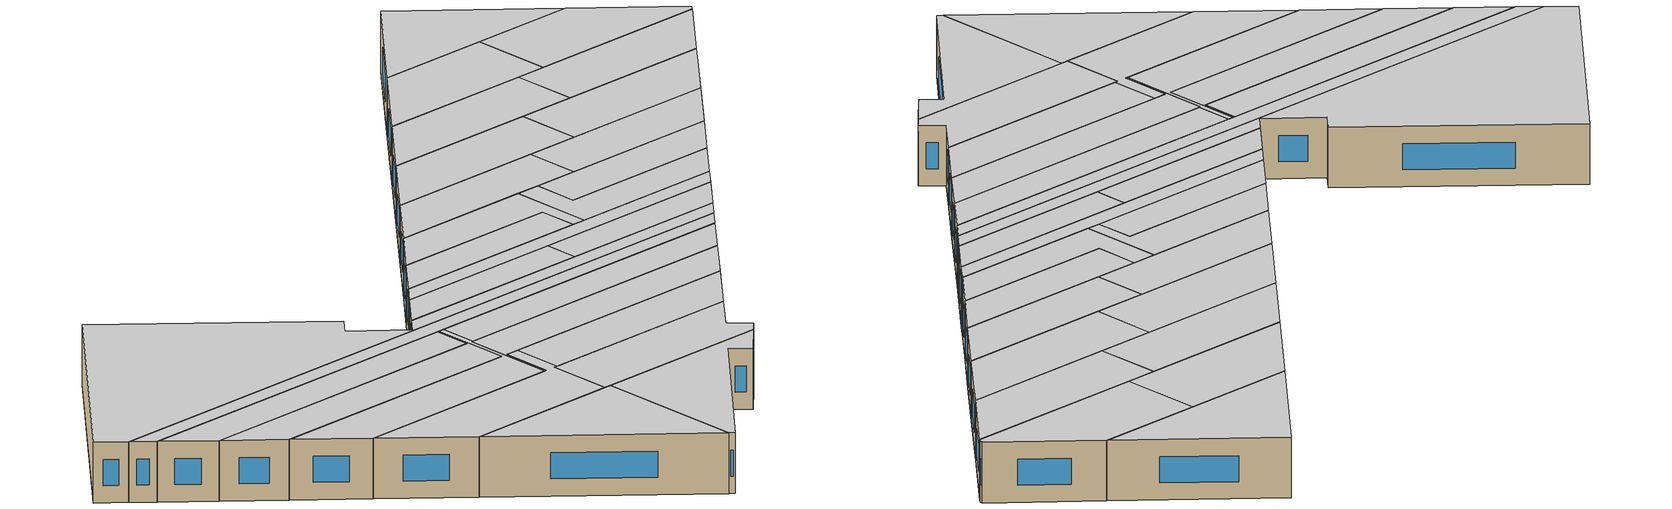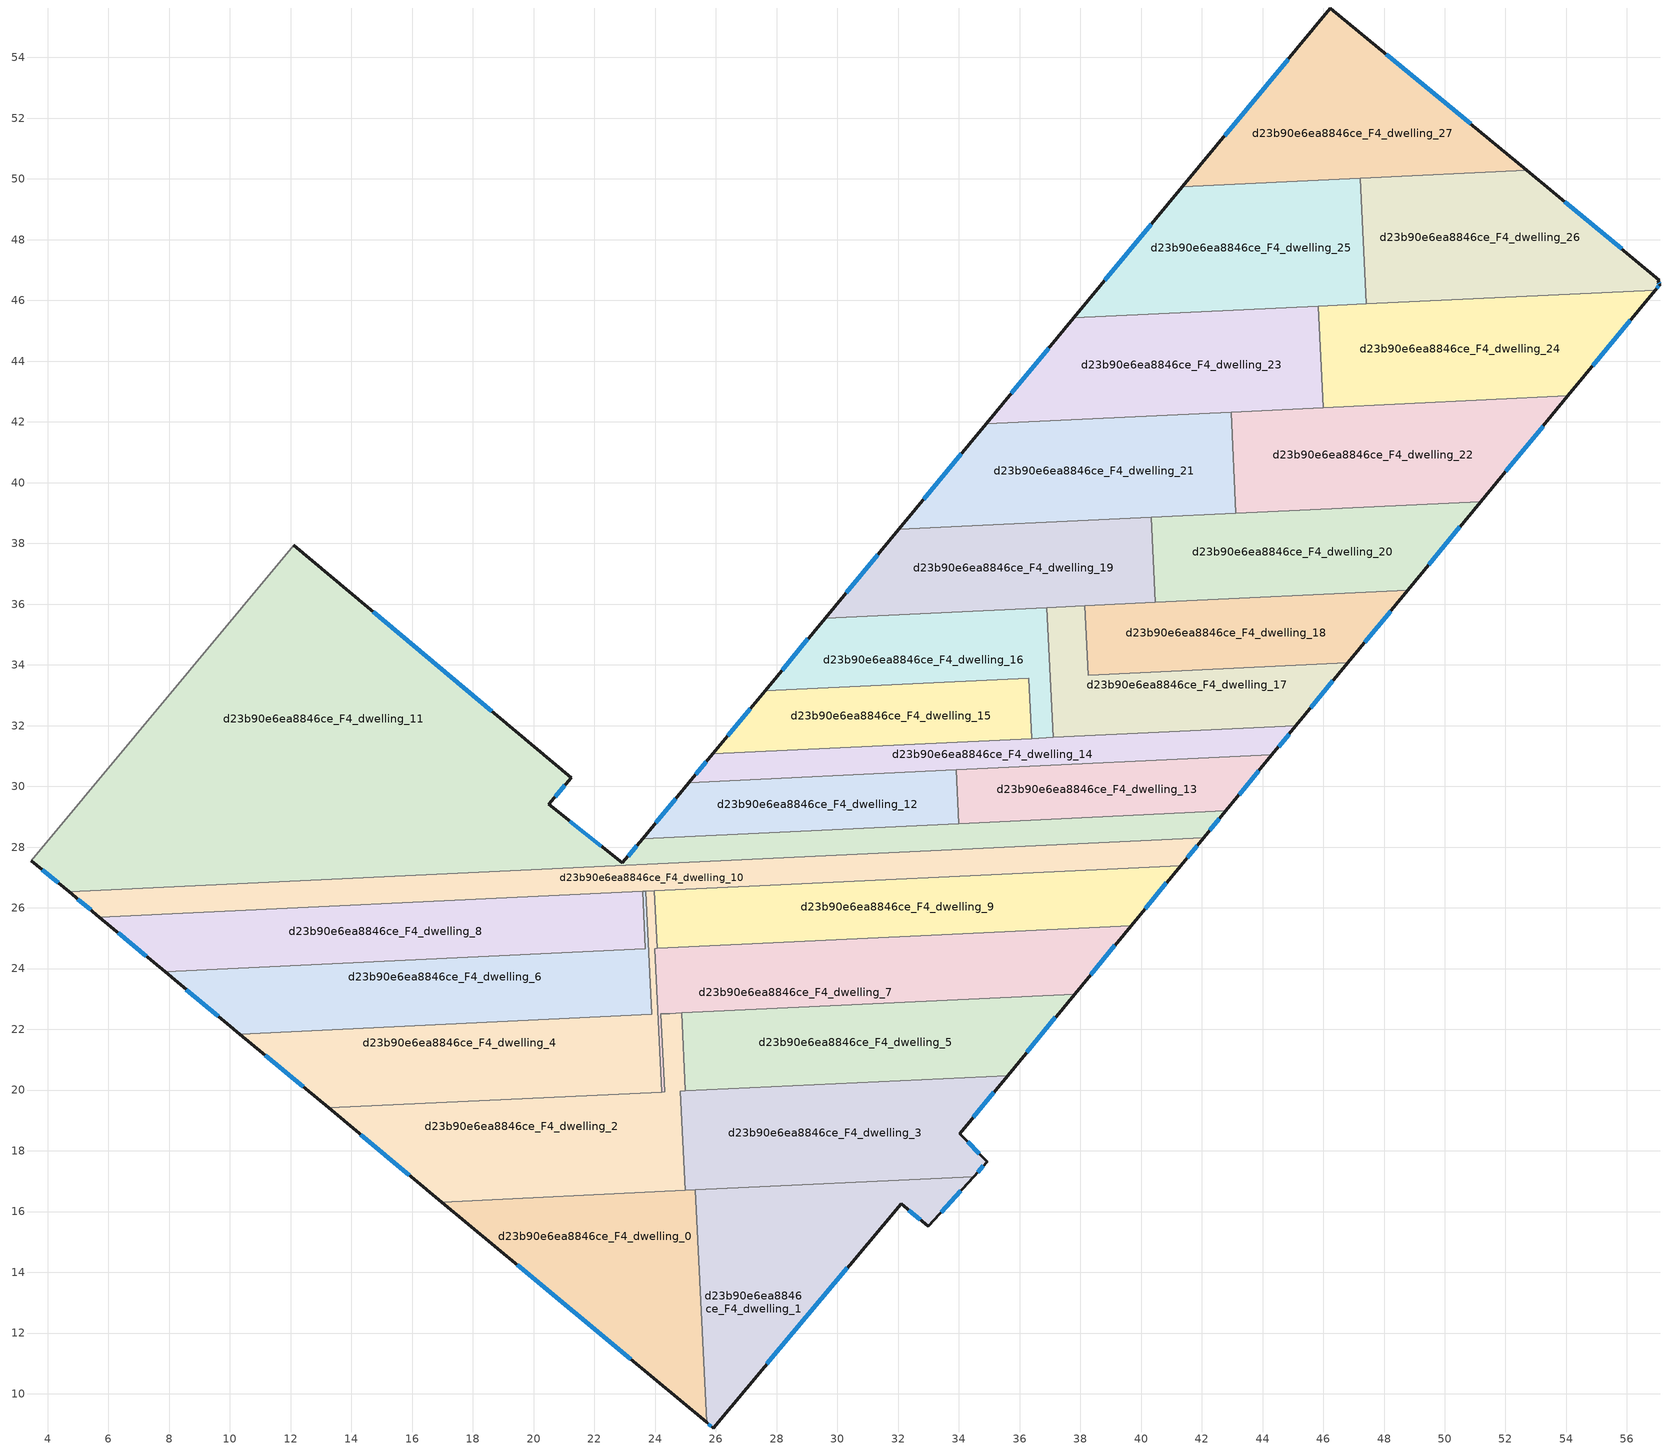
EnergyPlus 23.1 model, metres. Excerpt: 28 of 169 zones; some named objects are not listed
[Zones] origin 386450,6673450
d23b90e6ea8846ce_F4_dwelling_0
 floor to d23b90e6ea8846ce_F3_dwelling_0 (EU_floor_Construction): 25.33,16.71 25.69,9.06 16.97,16.32 z12
 wall outside (EU_wall_Construction): 16.97,16.32 25.69,9.06 z12:15
 wall to d23b90e6ea8846ce_F4_dwelling_1 (EU_wall_Construction): 25.69,9.06 25.33,16.71 z12:15
 wall to d23b90e6ea8846ce_F4_dwelling_2 (EU_wall_Construction): 24.99,16.7 16.97,16.32 z12:15
 wall to d23b90e6ea8846ce_F4_dwelling_3 (EU_wall_Construction): 25.33,16.71 24.99,16.7 z12:15
 window (EU_Window_Construction): 19.46,14.24 23.2,11.13 z12.86:14.14
 ceiling to d23b90e6ea8846ce_F5_dwelling_0 (EU_floor_Construction): 25.69,9.06 25.33,16.71 16.97,16.32 z15
d23b90e6ea8846ce_F4_dwelling_1
 floor to d23b90e6ea8846ce_F3_dwelling_1 (EU_floor_Construction): 34.49,17.15 32.99,15.51 32.1,16.26 25.91,8.87 25.69,9.06 25.33,16.71 z12
 wall outside (EU_wall_Construction): 25.69,9.06 25.91,8.87 32.1,16.26 32.99,15.51 34.49,17.15 z12:15
 wall to d23b90e6ea8846ce_F4_dwelling_3 (EU_wall_Construction): 34.49,17.15 25.33,16.71 z12:15
 window (EU_Window_Construction): 25.76,9 25.85,8.93 / 33.42,15.98 34.06,16.68 / 32.36,16.05 32.74,15.72 / 27.68,10.98 30.33,14.15 z12.86:14.14
 ceiling to d23b90e6ea8846ce_F5_dwelling_1 (EU_floor_Construction): 32.99,15.51 34.49,17.15 25.33,16.71 25.69,9.06 25.91,8.87 32.1,16.26 z15
d23b90e6ea8846ce_F4_dwelling_10
 floor to d23b90e6ea8846ce_F3_dwelling_10 (EU_floor_Construction): 42.06,28.3 41.3,27.39 23.69,26.55 23.64,26.55 23.59,26.54 5.71,25.69 4.71,26.52 z12
 wall outside (EU_wall_Construction): 4.71,26.52 5.71,25.69 / 41.3,27.39 42.06,28.3 z12:15
 wall to d23b90e6ea8846ce_F4_dwelling_8 (EU_wall_Construction): 5.71,25.69 23.59,26.54 z12:15
 wall to d23b90e6ea8846ce_F4_dwelling_11 (EU_wall_Construction): 42.06,28.3 4.71,26.52 z12:15
 wall to d23b90e6ea8846ce_F4_dwelling_9 (EU_wall_Construction): 23.98,26.56 41.3,27.39 z12:15
 wall to d23b90e6ea8846ce_F4_dwelling_6 (EU_wall_Construction): 23.59,26.54 23.64,26.55 23.69,26.55 z12:15
 wall to d23b90e6ea8846ce_F4_dwelling_4 (EU_wall_Construction): 23.69,26.55 23.98,26.56 z12:15
 window (EU_Window_Construction): 4.99,26.29 5.42,25.93 / 41.52,27.65 41.84,28.04 z12.86:14.14
 ceiling to d23b90e6ea8846ce_F5_dwelling_10 (EU_floor_Construction): 41.3,27.39 42.06,28.3 4.71,26.52 5.71,25.69 23.59,26.54 23.64,26.55 23.69,26.55 z15
d23b90e6ea8846ce_F4_dwelling_11
 floor to d23b90e6ea8846ce_F3_dwelling_11 (EU_floor_Construction): 42.79,29.19 42.06,28.3 4.71,26.52 3.46,27.56 12.11,37.94 21.23,30.29 20.5,29.41 22.92,27.48 23.59,28.28 z12
 wall outside (EU_wall_Construction): 3.46,27.56 4.71,26.52 / 23.59,28.28 22.92,27.48 20.5,29.41 21.23,30.29 12.11,37.94 / 42.06,28.3 42.79,29.19 z12:15
 wall adiabatic (EU_wall_Construction): 12.11,37.94 3.46,27.56 z12:15
 wall to d23b90e6ea8846ce_F4_dwelling_12 (EU_wall_Construction): 33.99,28.77 23.59,28.28 z12:15
 wall to d23b90e6ea8846ce_F4_dwelling_13 (EU_wall_Construction): 42.79,29.19 33.99,28.78 z12:15
 window (EU_Window_Construction): 3.82,27.26 4.35,26.82 / 18.63,32.47 14.71,35.75 / 20.71,29.66 21.02,30.04 / 22.23,28.03 21.19,28.86 / 23.4,28.05 23.11,27.71 / 42.27,28.56 42.58,28.94 z12.86:14.14
 ceiling to d23b90e6ea8846ce_F5_dwelling_11 (EU_floor_Construction): 42.06,28.3 42.79,29.19 23.59,28.28 22.92,27.48 20.5,29.41 21.23,30.29 12.11,37.94 3.46,27.56 4.71,26.52 z15
d23b90e6ea8846ce_F4_dwelling_12
 floor to d23b90e6ea8846ce_F3_dwelling_12 (EU_floor_Construction): 33.91,30.54 33.99,28.78 23.59,28.28 25.11,30.12 z12
 wall outside (EU_wall_Construction): 25.11,30.12 23.59,28.28 z12:15
 wall to d23b90e6ea8846ce_F4_dwelling_13 (EU_wall_Construction): 33.99,28.78 33.91,30.54 z12:15
 wall to d23b90e6ea8846ce_F4_dwelling_14 (EU_wall_Construction): 33.91,30.54 25.11,30.12 z12:15
 window (EU_Window_Construction): 24.68,29.59 24.02,28.8 z12.86:14.14
 ceiling to d23b90e6ea8846ce_F5_dwelling_12 (EU_floor_Construction): 33.99,28.78 33.91,30.54 25.11,30.12 23.59,28.28 z15
d23b90e6ea8846ce_F4_dwelling_13
 floor to d23b90e6ea8846ce_F3_dwelling_13 (EU_floor_Construction): 44.31,31.04 42.79,29.19 33.99,28.78 33.91,30.54 z12
 wall outside (EU_wall_Construction): 42.79,29.19 44.31,31.04 z12:15
 wall to d23b90e6ea8846ce_F4_dwelling_14 (EU_wall_Construction): 44.31,31.04 33.91,30.54 z12:15
 window (EU_Window_Construction): 43.23,29.72 43.88,30.51 z12.86:14.14
 ceiling to d23b90e6ea8846ce_F5_dwelling_13 (EU_floor_Construction): 42.79,29.19 44.31,31.04 33.91,30.54 33.99,28.78 z15
d23b90e6ea8846ce_F4_dwelling_14
 floor to d23b90e6ea8846ce_F3_dwelling_14 (EU_floor_Construction): 45.1,31.99 44.31,31.04 25.11,30.12 25.9,31.08 z12
 wall outside (EU_wall_Construction): 25.9,31.08 25.11,30.12 / 44.31,31.04 45.1,31.99 z12:15
 wall to d23b90e6ea8846ce_F4_dwelling_15 (EU_wall_Construction): 36.4,31.58 25.9,31.08 z12:15
 wall to d23b90e6ea8846ce_F4_dwelling_16 (EU_wall_Construction): 37.11,31.61 36.4,31.58 z12:15
 wall to d23b90e6ea8846ce_F4_dwelling_17 (EU_wall_Construction): 45.1,31.99 37.11,31.61 z12:15
 window (EU_Window_Construction): 25.68,30.8 25.34,30.39 / 44.54,31.31 44.87,31.72 z12.86:14.14
 ceiling to d23b90e6ea8846ce_F5_dwelling_14 (EU_floor_Construction): 44.31,31.04 45.1,31.99 25.9,31.08 25.11,30.12 z15
d23b90e6ea8846ce_F4_dwelling_15
 floor to d23b90e6ea8846ce_F3_dwelling_15 (EU_floor_Construction): 36.31,33.56 36.4,31.58 25.9,31.08 27.62,33.15 z12
 wall outside (EU_wall_Construction): 27.62,33.15 25.9,31.08 z12:15
 wall to d23b90e6ea8846ce_F4_dwelling_16 (EU_wall_Construction): 36.4,31.58 36.31,33.56 27.62,33.15 z12:15
 window (EU_Window_Construction): 27.13,32.56 26.39,31.67 z12.86:14.14
 ceiling to d23b90e6ea8846ce_F5_dwelling_15 (EU_floor_Construction): 36.4,31.58 36.31,33.56 27.62,33.15 25.9,31.08 z15
d23b90e6ea8846ce_F4_dwelling_16
 floor to d23b90e6ea8846ce_F3_dwelling_16 (EU_floor_Construction): 36.9,35.89 37.11,31.61 36.4,31.58 36.31,33.56 27.62,33.15 29.6,35.54 z12
 wall outside (EU_wall_Construction): 29.6,35.54 27.62,33.15 z12:15
 wall to d23b90e6ea8846ce_F4_dwelling_17 (EU_wall_Construction): 37.11,31.61 36.9,35.89 z12:15
 wall to d23b90e6ea8846ce_F4_dwelling_19 (EU_wall_Construction): 36.9,35.89 29.6,35.54 z12:15
 window (EU_Window_Construction): 29.03,34.86 28.19,33.83 z12.86:14.14
 ceiling to d23b90e6ea8846ce_F5_dwelling_16 (EU_floor_Construction): 37.11,31.61 36.9,35.89 29.6,35.54 27.62,33.15 36.31,33.56 36.4,31.58 z15
d23b90e6ea8846ce_F4_dwelling_17
 floor to d23b90e6ea8846ce_F3_dwelling_17 (EU_floor_Construction): 46.81,34.06 45.1,31.99 37.11,31.61 36.9,35.89 38.15,35.95 38.26,33.66 z12
 wall outside (EU_wall_Construction): 45.1,31.99 46.81,34.06 z12:15
 wall to d23b90e6ea8846ce_F4_dwelling_18 (EU_wall_Construction): 46.81,34.06 38.26,33.66 38.15,35.95 z12:15
 wall to d23b90e6ea8846ce_F4_dwelling_19 (EU_wall_Construction): 38.15,35.95 36.9,35.89 z12:15
 window (EU_Window_Construction): 45.59,32.58 46.32,33.47 z12.86:14.14
 ceiling to d23b90e6ea8846ce_F5_dwelling_17 (EU_floor_Construction): 45.1,31.99 46.81,34.06 38.26,33.66 38.15,35.95 36.9,35.89 37.11,31.61 z15
d23b90e6ea8846ce_F4_dwelling_18
 floor to d23b90e6ea8846ce_F3_dwelling_18 (EU_floor_Construction): 48.78,36.45 46.81,34.06 38.26,33.66 38.15,35.95 z12
 wall outside (EU_wall_Construction): 46.81,34.06 48.78,36.45 z12:15
 wall to d23b90e6ea8846ce_F4_dwelling_20 (EU_wall_Construction): 48.78,36.45 40.46,36.06 z12:15
 wall to d23b90e6ea8846ce_F4_dwelling_19 (EU_wall_Construction): 40.46,36.06 38.15,35.95 z12:15
 window (EU_Window_Construction): 47.37,34.75 48.21,35.77 z12.86:14.14
 ceiling to d23b90e6ea8846ce_F5_dwelling_18 (EU_floor_Construction): 46.81,34.06 48.78,36.45 38.15,35.95 38.26,33.66 z15
d23b90e6ea8846ce_F4_dwelling_19
 floor to d23b90e6ea8846ce_F3_dwelling_19 (EU_floor_Construction): 40.33,38.86 40.46,36.06 29.6,35.54 32.02,38.46 z12
 wall outside (EU_wall_Construction): 32.02,38.46 29.6,35.54 z12:15
 wall to d23b90e6ea8846ce_F4_dwelling_20 (EU_wall_Construction): 40.46,36.06 40.33,38.86 z12:15
 wall to d23b90e6ea8846ce_F4_dwelling_21 (EU_wall_Construction): 40.33,38.86 32.02,38.46 z12:15
 window (EU_Window_Construction): 31.33,37.63 30.29,36.38 z12.86:14.14
 ceiling to d23b90e6ea8846ce_F5_dwelling_19 (EU_floor_Construction): 40.46,36.06 40.33,38.86 32.02,38.46 29.6,35.54 z15
d23b90e6ea8846ce_F4_dwelling_2
 floor to d23b90e6ea8846ce_F3_dwelling_2 (EU_floor_Construction): 24.88,22.54 25,19.97 24.83,19.96 24.99,16.7 16.97,16.32 13.25,19.41 24.3,19.94 24.31,19.94 24.19,22.51 24.48,22.52 z12
 wall outside (EU_wall_Construction): 13.25,19.41 16.97,16.32 z12:15
 wall to d23b90e6ea8846ce_F4_dwelling_7 (EU_wall_Construction): 24.88,22.54 24.48,22.52 24.19,22.51 24.31,19.94 24.3,19.94 24.21,19.93 z12:15
 wall to d23b90e6ea8846ce_F4_dwelling_5 (EU_wall_Construction): 25,19.97 24.88,22.54 z12:15
 wall to d23b90e6ea8846ce_F4_dwelling_3 (EU_wall_Construction): 24.99,16.7 24.83,19.96 25,19.97 z12:15
 wall to d23b90e6ea8846ce_F4_dwelling_4 (EU_wall_Construction): 24.21,19.93 13.25,19.41 z12:15
 window (EU_Window_Construction): 14.31,18.53 15.91,17.2 z12.86:14.14
 ceiling to d23b90e6ea8846ce_F5_dwelling_2 (EU_floor_Construction): 24.99,16.7 24.83,19.96 25,19.97 24.88,22.54 24.48,22.52 24.19,22.51 24.31,19.94 24.3,19.94 13.25,19.41 16.97,16.32 z15
d23b90e6ea8846ce_F4_dwelling_20
 floor to d23b90e6ea8846ce_F3_dwelling_20 (EU_floor_Construction): 51.19,39.38 48.78,36.45 40.46,36.06 40.33,38.86 z12
 wall outside (EU_wall_Construction): 48.78,36.45 51.19,39.38 z12:15
 wall to d23b90e6ea8846ce_F4_dwelling_22 (EU_wall_Construction): 51.19,39.38 43.12,38.99 z12:15
 wall to d23b90e6ea8846ce_F4_dwelling_21 (EU_wall_Construction): 43.12,38.99 40.33,38.86 z12:15
 window (EU_Window_Construction): 49.47,37.29 50.5,38.54 z12.86:14.14
 ceiling to d23b90e6ea8846ce_F5_dwelling_20 (EU_floor_Construction): 48.78,36.45 51.19,39.38 40.33,38.86 40.46,36.06 z15
d23b90e6ea8846ce_F4_dwelling_21
 floor to d23b90e6ea8846ce_F3_dwelling_21 (EU_floor_Construction): 42.96,42.32 43.12,38.99 32.02,38.46 34.9,41.94 z12
 wall outside (EU_wall_Construction): 34.9,41.94 32.02,38.46 z12:15
 wall to d23b90e6ea8846ce_F4_dwelling_22 (EU_wall_Construction): 43.12,38.99 42.96,42.32 z12:15
 wall to d23b90e6ea8846ce_F4_dwelling_23 (EU_wall_Construction): 42.96,42.32 34.9,41.94 z12:15
 window (EU_Window_Construction): 34.08,40.95 32.84,39.46 z12.86:14.14
 ceiling to d23b90e6ea8846ce_F5_dwelling_21 (EU_floor_Construction): 43.12,38.99 42.96,42.32 34.9,41.94 32.02,38.46 z15
d23b90e6ea8846ce_F4_dwelling_22
 floor to d23b90e6ea8846ce_F3_dwelling_22 (EU_floor_Construction): 54.05,42.85 51.19,39.38 43.12,38.99 42.96,42.32 z12
 wall outside (EU_wall_Construction): 51.19,39.38 54.05,42.85 z12:15
 wall to d23b90e6ea8846ce_F4_dwelling_24 (EU_wall_Construction): 54.05,42.85 46,42.47 z12:15
 wall to d23b90e6ea8846ce_F4_dwelling_23 (EU_wall_Construction): 46,42.47 42.96,42.32 z12:15
 window (EU_Window_Construction): 52.01,40.37 53.24,41.86 z12.86:14.14
 ceiling to d23b90e6ea8846ce_F5_dwelling_22 (EU_floor_Construction): 51.19,39.38 54.05,42.85 42.96,42.32 43.12,38.99 z15
d23b90e6ea8846ce_F4_dwelling_23
 floor to d23b90e6ea8846ce_F3_dwelling_23 (EU_floor_Construction): 45.84,45.81 46,42.47 34.9,41.94 37.79,45.43 z12
 wall outside (EU_wall_Construction): 37.79,45.43 34.9,41.94 z12:15
 wall to d23b90e6ea8846ce_F4_dwelling_24 (EU_wall_Construction): 46,42.47 45.84,45.81 z12:15
 wall to d23b90e6ea8846ce_F4_dwelling_25 (EU_wall_Construction): 45.84,45.81 37.79,45.43 z12:15
 window (EU_Window_Construction): 36.96,44.43 35.72,42.94 z12.86:14.14
 ceiling to d23b90e6ea8846ce_F5_dwelling_23 (EU_floor_Construction): 46,42.47 45.84,45.81 37.79,45.43 34.9,41.94 z15
d23b90e6ea8846ce_F4_dwelling_24
 floor to d23b90e6ea8846ce_F3_dwelling_24 (EU_floor_Construction): 56.93,46.34 54.05,42.85 46,42.47 45.84,45.81 z12
 wall outside (EU_wall_Construction): 54.05,42.85 56.93,46.34 z12:15
 wall to d23b90e6ea8846ce_F4_dwelling_26 (EU_wall_Construction): 56.93,46.34 47.41,45.89 z12:15
 wall to d23b90e6ea8846ce_F4_dwelling_25 (EU_wall_Construction): 47.41,45.89 45.84,45.81 z12:15
 window (EU_Window_Construction): 54.88,43.85 56.11,45.34 z12.86:14.14
 ceiling to d23b90e6ea8846ce_F5_dwelling_24 (EU_floor_Construction): 54.05,42.85 56.93,46.34 45.84,45.81 46,42.47 z15
d23b90e6ea8846ce_F4_dwelling_25
 floor to d23b90e6ea8846ce_F3_dwelling_25 (EU_floor_Construction): 47.21,50.02 47.41,45.89 37.79,45.43 41.36,49.74 z12
 wall outside (EU_wall_Construction): 41.36,49.74 37.79,45.43 z12:15
 wall to d23b90e6ea8846ce_F4_dwelling_26 (EU_wall_Construction): 47.41,45.89 47.21,50.02 z12:15
 wall to d23b90e6ea8846ce_F4_dwelling_27 (EU_wall_Construction): 47.21,50.02 41.36,49.74 z12:15
 window (EU_Window_Construction): 40.34,48.51 38.81,46.66 z12.86:14.14
 ceiling to d23b90e6ea8846ce_F5_dwelling_25 (EU_floor_Construction): 47.41,45.89 47.21,50.02 41.36,49.74 37.79,45.43 z15
d23b90e6ea8846ce_F4_dwelling_26
 floor to d23b90e6ea8846ce_F3_dwelling_26 (EU_floor_Construction): 57.07,46.67 57.02,46.61 57.09,46.54 56.93,46.34 47.41,45.89 47.21,50.02 52.7,50.28 z12
 wall outside (EU_wall_Construction): 56.93,46.34 57.09,46.54 57.02,46.61 57.07,46.67 52.7,50.28 z12:15
 wall to d23b90e6ea8846ce_F4_dwelling_27 (EU_wall_Construction): 52.7,50.28 47.21,50.02 z12:15
 window (EU_Window_Construction): 57.07,46.56 57.04,46.59 / 56.98,46.4 57.04,46.48 / 55.82,47.7 53.95,49.25 z12.86:14.14
 ceiling to d23b90e6ea8846ce_F5_dwelling_26 (EU_floor_Construction): 56.93,46.34 57.09,46.54 57.02,46.61 57.07,46.67 52.7,50.28 47.21,50.02 47.41,45.89 z15
d23b90e6ea8846ce_F4_dwelling_27
 floor to d23b90e6ea8846ce_F3_dwelling_27 (EU_floor_Construction): 52.7,50.28 41.36,49.74 46.23,55.63 z12
 wall outside (EU_wall_Construction): 52.7,50.28 46.23,55.63 41.36,49.74 z12:15
 window (EU_Window_Construction): 44.84,53.95 42.75,51.42 / 50.85,51.81 48.08,54.1 z12.86:14.14
 ceiling to d23b90e6ea8846ce_F5_dwelling_27 (EU_floor_Construction): 52.7,50.28 46.23,55.63 41.36,49.74 z15
d23b90e6ea8846ce_F4_dwelling_3
 floor to d23b90e6ea8846ce_F3_dwelling_3 (EU_floor_Construction): 35.61,20.48 34.03,18.56 34.94,17.65 34.49,17.15 24.99,16.7 24.83,19.96 z12
 wall outside (EU_wall_Construction): 34.49,17.15 34.94,17.65 34.03,18.56 35.61,20.48 z12:15
 wall to d23b90e6ea8846ce_F4_dwelling_5 (EU_wall_Construction): 35.61,20.48 25,19.97 z12:15
 window (EU_Window_Construction): 34.48,19.11 35.16,19.93 / 34.68,17.91 34.29,18.3 / 34.62,17.29 34.81,17.5 z12.86:14.14
 ceiling to d23b90e6ea8846ce_F5_dwelling_3 (EU_floor_Construction): 34.94,17.65 34.03,18.56 35.61,20.48 24.83,19.96 24.99,16.7 34.49,17.15 z15
d23b90e6ea8846ce_F4_dwelling_4
 floor to d23b90e6ea8846ce_F3_dwelling_4 (EU_floor_Construction): 23.98,26.56 24.07,24.67 23.99,24.66 24.21,19.93 13.25,19.41 10.33,21.85 23.88,22.49 23.69,26.55 z12
 wall outside (EU_wall_Construction): 10.33,21.85 13.25,19.41 z12:15
 wall to d23b90e6ea8846ce_F4_dwelling_9 (EU_wall_Construction): 24.07,24.67 23.98,26.56 z12:15
 wall to d23b90e6ea8846ce_F4_dwelling_7 (EU_wall_Construction): 24.21,19.93 23.99,24.66 24.07,24.66 z12:15
 wall to d23b90e6ea8846ce_F4_dwelling_6 (EU_wall_Construction): 23.69,26.55 23.88,22.49 10.33,21.85 z12:15
 window (EU_Window_Construction): 11.16,21.15 12.42,20.11 z12.86:14.14
 ceiling to d23b90e6ea8846ce_F5_dwelling_4 (EU_floor_Construction): 24.21,19.93 23.99,24.66 24.07,24.67 23.98,26.56 23.69,26.55 23.88,22.49 10.33,21.85 13.25,19.41 z15
d23b90e6ea8846ce_F4_dwelling_5
 floor to d23b90e6ea8846ce_F3_dwelling_5 (EU_floor_Construction): 37.81,23.16 35.61,20.48 25,19.97 24.88,22.54 z12
 wall outside (EU_wall_Construction): 35.61,20.48 37.81,23.16 z12:15
 wall to d23b90e6ea8846ce_F4_dwelling_7 (EU_wall_Construction): 37.81,23.16 24.88,22.54 z12:15
 window (EU_Window_Construction): 36.24,21.24 37.18,22.39 z12.86:14.14
 ceiling to d23b90e6ea8846ce_F5_dwelling_5 (EU_floor_Construction): 35.61,20.48 37.81,23.16 24.88,22.54 25,19.97 z15
d23b90e6ea8846ce_F4_dwelling_6
 floor to d23b90e6ea8846ce_F3_dwelling_6 (EU_floor_Construction): 23.69,26.55 23.88,22.49 10.33,21.85 7.87,23.89 23.68,24.65 23.59,26.54 z12
 wall outside (EU_wall_Construction): 7.87,23.89 10.33,21.85 z12:15
 wall to d23b90e6ea8846ce_F4_dwelling_8 (EU_wall_Construction): 23.59,26.54 23.68,24.65 7.87,23.89 z12:15
 window (EU_Window_Construction): 8.57,23.31 9.62,22.43 z12.86:14.14
 ceiling to d23b90e6ea8846ce_F5_dwelling_6 (EU_floor_Construction): 23.88,22.49 23.69,26.55 23.59,26.54 23.68,24.65 7.87,23.89 10.33,21.85 z15
d23b90e6ea8846ce_F4_dwelling_7
 floor to d23b90e6ea8846ce_F3_dwelling_7 (EU_floor_Construction): 39.67,25.41 37.81,23.16 24.48,22.52 24.19,22.51 24.31,19.94 24.21,19.93 23.99,24.66 z12
 wall outside (EU_wall_Construction): 37.81,23.16 39.67,25.41 z12:15
 wall to d23b90e6ea8846ce_F4_dwelling_9 (EU_wall_Construction): 39.67,25.41 24.07,24.66 z12:15
 window (EU_Window_Construction): 38.34,23.8 39.14,24.76 z12.86:14.14
 ceiling to d23b90e6ea8846ce_F5_dwelling_7 (EU_floor_Construction): 37.81,23.16 39.67,25.41 23.99,24.66 24.21,19.93 24.31,19.94 24.19,22.51 24.48,22.52 z15
d23b90e6ea8846ce_F4_dwelling_8
 floor to d23b90e6ea8846ce_F3_dwelling_8 (EU_floor_Construction): 23.59,26.54 23.68,24.65 7.87,23.89 5.71,25.69 z12
 wall outside (EU_wall_Construction): 5.71,25.69 7.87,23.89 z12:15
 window (EU_Window_Construction): 6.32,25.18 7.25,24.41 z12.86:14.14
 ceiling to d23b90e6ea8846ce_F5_dwelling_8 (EU_floor_Construction): 23.68,24.65 23.59,26.54 5.71,25.69 7.87,23.89 z15
d23b90e6ea8846ce_F4_dwelling_9
 floor to d23b90e6ea8846ce_F3_dwelling_9 (EU_floor_Construction): 41.3,27.39 39.67,25.41 24.07,24.67 23.98,26.56 z12
 wall outside (EU_wall_Construction): 39.67,25.41 41.3,27.39 z12:15
 window (EU_Window_Construction): 40.14,25.97 40.84,26.82 z12.86:14.14
 ceiling to d23b90e6ea8846ce_F5_dwelling_9 (EU_floor_Construction): 39.67,25.41 41.3,27.39 23.98,26.56 24.07,24.67 z15
[Building]
EU S2 Campaign: North Axis=0; Terrain=City; Solar Distribution=FullExterior
[Site:Location]
Helsinki-Vantaa.AP: Latitude=60.317; Longitude=24.963; Time Zone=2; Elevation=54.6
[SizingPeriod:WeatherFileDays]
AnnualSizingPeriod: Begin Month=1; Begin Day of Month=1; End Month=12; End Day of Month=31; Day of Week for Start Day=Monday; Use Weather File Daylight Saving Period=No; Use Weather File Rain and Snow Indicators=No
[MATERIAL]
EU_InternalMass_Material: Roughness=MediumRough; Thickness=0.1; Conductivity=1; Density=1800; Specific Heat=900; Thermal Absorptance=0.9; Solar Absorptance=0.7; Visible Absorptance=0.7
[MATERIAL:NOMASS] Roughness=MediumRough; Thermal Absorptance=0.9; Solar Absorptance=0.7; Visible Absorptance=0.7
Name | Thermal Resistance
EU_wall_NoMass | 1.10183
EU_floor_NoMass | 1.70606
[WINDOWMATERIAL:SIMPLEGLAZINGSYSTEM]
EU_Window_SimpleGlazing: UFactor=3.11035; Solar Heat Gain Coefficient=0.8; Visible Transmittance=0.8
[CONSTRUCTION]
EU_wall_Construction: EU_wall_NoMass
EU_floor_Construction: EU_floor_NoMass
EU_Window_Construction: EU_Window_SimpleGlazing
EU_InternalMass_Construction: EU_InternalMass_Material
[ZONE] Type=1; Multiplier=1; Ceiling Height=autocalculate; Floor Area=autocalculate; Part of Total Floor Area=Yes
Name | Volume
d23b90e6ea8846ce_F4_dwelling_0 | 96.1919
d23b90e6ea8846ce_F4_dwelling_1 | 96.2014
d23b90e6ea8846ce_F4_dwelling_10 | 96.1707
d23b90e6ea8846ce_F4_dwelling_11 | 399.424
d23b90e6ea8846ce_F4_dwelling_12 | 50.9656
d23b90e6ea8846ce_F4_dwelling_13 | 50.9568
d23b90e6ea8846ce_F4_dwelling_14 | 52.7739
d23b90e6ea8846ce_F4_dwelling_15 | 57.3062
d23b90e6ea8846ce_F4_dwelling_16 | 61.6992
d23b90e6ea8846ce_F4_dwelling_17 | 61.7065
d23b90e6ea8846ce_F4_dwelling_18 | 66.0659
d23b90e6ea8846ce_F4_dwelling_19 | 80.8228
d23b90e6ea8846ce_F4_dwelling_2 | 101.555
d23b90e6ea8846ce_F4_dwelling_20 | 80.8396
d23b90e6ea8846ce_F4_dwelling_21 | 95.9209
d23b90e6ea8846ce_F4_dwelling_22 | 95.9231
d23b90e6ea8846ce_F4_dwelling_23 | 96.2322
d23b90e6ea8846ce_F4_dwelling_24 | 96.2175
d23b90e6ea8846ce_F4_dwelling_25 | 96.1772
d23b90e6ea8846ce_F4_dwelling_26 | 96.2007
d23b90e6ea8846ce_F4_dwelling_27 | 96.2168
d23b90e6ea8846ce_F4_dwelling_3 | 96.2051
d23b90e6ea8846ce_F4_dwelling_4 | 98.4302
d23b90e6ea8846ce_F4_dwelling_5 | 90.8826
d23b90e6ea8846ce_F4_dwelling_6 | 96.1934
d23b90e6ea8846ce_F4_dwelling_7 | 96.2285
d23b90e6ea8846ce_F4_dwelling_8 | 96.2146
d23b90e6ea8846ce_F4_dwelling_9 | 93.991
[INTERNALMASS] Construction=EU_InternalMass_Construction
Name | Zone or ZoneList | Surface Area
d23b90e6ea8846ce_F4_dwelling_0_EU_InternalMass | d23b90e6ea8846ce_F4_dwelling_0 | 32.0639
d23b90e6ea8846ce_F4_dwelling_1_EU_InternalMass | d23b90e6ea8846ce_F4_dwelling_1 | 32.0673
d23b90e6ea8846ce_F4_dwelling_2_EU_InternalMass | d23b90e6ea8846ce_F4_dwelling_2 | 33.8497
d23b90e6ea8846ce_F4_dwelling_3_EU_InternalMass | d23b90e6ea8846ce_F4_dwelling_3 | 32.068
d23b90e6ea8846ce_F4_dwelling_4_EU_InternalMass | d23b90e6ea8846ce_F4_dwelling_4 | 32.8093
d23b90e6ea8846ce_F4_dwelling_5_EU_InternalMass | d23b90e6ea8846ce_F4_dwelling_5 | 30.2927
d23b90e6ea8846ce_F4_dwelling_6_EU_InternalMass | d23b90e6ea8846ce_F4_dwelling_6 | 32.0651
d23b90e6ea8846ce_F4_dwelling_7_EU_InternalMass | d23b90e6ea8846ce_F4_dwelling_7 | 32.0754
d23b90e6ea8846ce_F4_dwelling_8_EU_InternalMass | d23b90e6ea8846ce_F4_dwelling_8 | 32.0719
d23b90e6ea8846ce_F4_dwelling_9_EU_InternalMass | d23b90e6ea8846ce_F4_dwelling_9 | 31.3301
d23b90e6ea8846ce_F4_dwelling_10_EU_InternalMass | d23b90e6ea8846ce_F4_dwelling_10 | 32.0536
d23b90e6ea8846ce_F4_dwelling_11_EU_InternalMass | d23b90e6ea8846ce_F4_dwelling_11 | 133.147
d23b90e6ea8846ce_F4_dwelling_12_EU_InternalMass | d23b90e6ea8846ce_F4_dwelling_12 | 16.9888
d23b90e6ea8846ce_F4_dwelling_13_EU_InternalMass | d23b90e6ea8846ce_F4_dwelling_13 | 16.9866
d23b90e6ea8846ce_F4_dwelling_14_EU_InternalMass | d23b90e6ea8846ce_F4_dwelling_14 | 17.591
d23b90e6ea8846ce_F4_dwelling_15_EU_InternalMass | d23b90e6ea8846ce_F4_dwelling_15 | 19.1011
d23b90e6ea8846ce_F4_dwelling_16_EU_InternalMass | d23b90e6ea8846ce_F4_dwelling_16 | 20.5667
d23b90e6ea8846ce_F4_dwelling_17_EU_InternalMass | d23b90e6ea8846ce_F4_dwelling_17 | 20.5686
d23b90e6ea8846ce_F4_dwelling_18_EU_InternalMass | d23b90e6ea8846ce_F4_dwelling_18 | 22.0217
d23b90e6ea8846ce_F4_dwelling_19_EU_InternalMass | d23b90e6ea8846ce_F4_dwelling_19 | 26.9404
d23b90e6ea8846ce_F4_dwelling_20_EU_InternalMass | d23b90e6ea8846ce_F4_dwelling_20 | 26.9465
d23b90e6ea8846ce_F4_dwelling_21_EU_InternalMass | d23b90e6ea8846ce_F4_dwelling_21 | 31.9727
d23b90e6ea8846ce_F4_dwelling_22_EU_InternalMass | d23b90e6ea8846ce_F4_dwelling_22 | 31.9747
d23b90e6ea8846ce_F4_dwelling_23_EU_InternalMass | d23b90e6ea8846ce_F4_dwelling_23 | 32.0791
d23b90e6ea8846ce_F4_dwelling_24_EU_InternalMass | d23b90e6ea8846ce_F4_dwelling_24 | 32.0716
d23b90e6ea8846ce_F4_dwelling_25_EU_InternalMass | d23b90e6ea8846ce_F4_dwelling_25 | 32.0602
d23b90e6ea8846ce_F4_dwelling_26_EU_InternalMass | d23b90e6ea8846ce_F4_dwelling_26 | 32.0669
d23b90e6ea8846ce_F4_dwelling_27_EU_InternalMass | d23b90e6ea8846ce_F4_dwelling_27 | 32.0668
[OTHEREQUIPMENT] Fuel Type=Electricity; Design Level Calculation Method=Watts/Area; Power per Zone Floor Area=1; Fraction Latent=0; Fraction Radiant=0; Fraction Lost=0; Carbon Dioxide Generation Rate=0; EndUse Subcategory=EU_Step8_InternalGains
Name | Zone or ZoneList or Space or SpaceList | Schedule
EU_Step8_InternalGain_d23b90e6ea8846ce_F4_dwelling_0_f000 | d23b90e6ea8846ce_F4_dwelling_0 | EU_Step8_GainSchedule_d23b90e6ea8846ce_F4_dwelling_0_f000
EU_Step8_InternalGain_d23b90e6ea8846ce_F4_dwelling_1_f000 | d23b90e6ea8846ce_F4_dwelling_1 | EU_Step8_GainSchedule_d23b90e6ea8846ce_F4_dwelling_1_f000
EU_Step8_InternalGain_d23b90e6ea8846ce_F4_dwelling_2_f000 | d23b90e6ea8846ce_F4_dwelling_2 | EU_Step8_GainSchedule_d23b90e6ea8846ce_F4_dwelling_2_f000
EU_Step8_InternalGain_d23b90e6ea8846ce_F4_dwelling_3_f000 | d23b90e6ea8846ce_F4_dwelling_3 | EU_Step8_GainSchedule_d23b90e6ea8846ce_F4_dwelling_3_f000
EU_Step8_InternalGain_d23b90e6ea8846ce_F4_dwelling_4_f000 | d23b90e6ea8846ce_F4_dwelling_4 | EU_Step8_GainSchedule_d23b90e6ea8846ce_F4_dwelling_4_f000
EU_Step8_InternalGain_d23b90e6ea8846ce_F4_dwelling_5_f000 | d23b90e6ea8846ce_F4_dwelling_5 | EU_Step8_GainSchedule_d23b90e6ea8846ce_F4_dwelling_5_f000
EU_Step8_InternalGain_d23b90e6ea8846ce_F4_dwelling_6_f000 | d23b90e6ea8846ce_F4_dwelling_6 | EU_Step8_GainSchedule_d23b90e6ea8846ce_F4_dwelling_6_f000
EU_Step8_InternalGain_d23b90e6ea8846ce_F4_dwelling_7_f000 | d23b90e6ea8846ce_F4_dwelling_7 | EU_Step8_GainSchedule_d23b90e6ea8846ce_F4_dwelling_7_f000
EU_Step8_InternalGain_d23b90e6ea8846ce_F4_dwelling_8_f000 | d23b90e6ea8846ce_F4_dwelling_8 | EU_Step8_GainSchedule_d23b90e6ea8846ce_F4_dwelling_8_f000
EU_Step8_InternalGain_d23b90e6ea8846ce_F4_dwelling_9_f000 | d23b90e6ea8846ce_F4_dwelling_9 | EU_Step8_GainSchedule_d23b90e6ea8846ce_F4_dwelling_9_f000
EU_Step8_InternalGain_d23b90e6ea8846ce_F4_dwelling_10_f000 | d23b90e6ea8846ce_F4_dwelling_10 | EU_Step8_GainSchedule_d23b90e6ea8846ce_F4_dwelling_10_f000
EU_Step8_InternalGain_d23b90e6ea8846ce_F4_dwelling_11_f000 | d23b90e6ea8846ce_F4_dwelling_11 | EU_Step8_GainSchedule_d23b90e6ea8846ce_F4_dwelling_11_f000
EU_Step8_InternalGain_d23b90e6ea8846ce_F4_dwelling_12_f000 | d23b90e6ea8846ce_F4_dwelling_12 | EU_Step8_GainSchedule_d23b90e6ea8846ce_F4_dwelling_12_f000
EU_Step8_InternalGain_d23b90e6ea8846ce_F4_dwelling_13_f000 | d23b90e6ea8846ce_F4_dwelling_13 | EU_Step8_GainSchedule_d23b90e6ea8846ce_F4_dwelling_13_f000
EU_Step8_InternalGain_d23b90e6ea8846ce_F4_dwelling_14_f000 | d23b90e6ea8846ce_F4_dwelling_14 | EU_Step8_GainSchedule_d23b90e6ea8846ce_F4_dwelling_14_f000
EU_Step8_InternalGain_d23b90e6ea8846ce_F4_dwelling_15_f000 | d23b90e6ea8846ce_F4_dwelling_15 | EU_Step8_GainSchedule_d23b90e6ea8846ce_F4_dwelling_15_f000
EU_Step8_InternalGain_d23b90e6ea8846ce_F4_dwelling_16_f000 | d23b90e6ea8846ce_F4_dwelling_16 | EU_Step8_GainSchedule_d23b90e6ea8846ce_F4_dwelling_16_f000
EU_Step8_InternalGain_d23b90e6ea8846ce_F4_dwelling_17_f000 | d23b90e6ea8846ce_F4_dwelling_17 | EU_Step8_GainSchedule_d23b90e6ea8846ce_F4_dwelling_17_f000
EU_Step8_InternalGain_d23b90e6ea8846ce_F4_dwelling_18_f000 | d23b90e6ea8846ce_F4_dwelling_18 | EU_Step8_GainSchedule_d23b90e6ea8846ce_F4_dwelling_18_f000
EU_Step8_InternalGain_d23b90e6ea8846ce_F4_dwelling_19_f000 | d23b90e6ea8846ce_F4_dwelling_19 | EU_Step8_GainSchedule_d23b90e6ea8846ce_F4_dwelling_19_f000
EU_Step8_InternalGain_d23b90e6ea8846ce_F4_dwelling_20_f000 | d23b90e6ea8846ce_F4_dwelling_20 | EU_Step8_GainSchedule_d23b90e6ea8846ce_F4_dwelling_20_f000
EU_Step8_InternalGain_d23b90e6ea8846ce_F4_dwelling_21_f000 | d23b90e6ea8846ce_F4_dwelling_21 | EU_Step8_GainSchedule_d23b90e6ea8846ce_F4_dwelling_21_f000
EU_Step8_InternalGain_d23b90e6ea8846ce_F4_dwelling_22_f000 | d23b90e6ea8846ce_F4_dwelling_22 | EU_Step8_GainSchedule_d23b90e6ea8846ce_F4_dwelling_22_f000
EU_Step8_InternalGain_d23b90e6ea8846ce_F4_dwelling_23_f000 | d23b90e6ea8846ce_F4_dwelling_23 | EU_Step8_GainSchedule_d23b90e6ea8846ce_F4_dwelling_23_f000
EU_Step8_InternalGain_d23b90e6ea8846ce_F4_dwelling_24_f000 | d23b90e6ea8846ce_F4_dwelling_24 | EU_Step8_GainSchedule_d23b90e6ea8846ce_F4_dwelling_24_f000
EU_Step8_InternalGain_d23b90e6ea8846ce_F4_dwelling_25_f000 | d23b90e6ea8846ce_F4_dwelling_25 | EU_Step8_GainSchedule_d23b90e6ea8846ce_F4_dwelling_25_f000
EU_Step8_InternalGain_d23b90e6ea8846ce_F4_dwelling_26_f000 | d23b90e6ea8846ce_F4_dwelling_26 | EU_Step8_GainSchedule_d23b90e6ea8846ce_F4_dwelling_26_f000
EU_Step8_InternalGain_d23b90e6ea8846ce_F4_dwelling_27_f000 | d23b90e6ea8846ce_F4_dwelling_27 | EU_Step8_GainSchedule_d23b90e6ea8846ce_F4_dwelling_27_f000
[ZONEVENTILATION:DESIGNFLOWRATE] Schedule=EU_AlwaysOn; Design Flow Rate Calculation Method=AirChanges/Hour; Air Changes per Hour=0.756316; Ventilation Type=Natural; Fan Pressure Rise=0; Fan Total Efficiency=1; Constant Term Coefficient=1; Temperature Term Coefficient=0; Velocity Term Coefficient=0; Velocity Squared Term Coefficient=0; Minimum Indoor Temperature=-100; Maximum Indoor Temperature=100; Delta Temperature=-100; Minimum Outdoor Temperature=-100; Maximum Outdoor Temperature=100; Maximum Wind Speed=40
Name | Zone or ZoneList or Space or SpaceList
EU_ConstantAir_d23b90e6ea8846ce_F4_dwelling_0 | d23b90e6ea8846ce_F4_dwelling_0
EU_ConstantAir_d23b90e6ea8846ce_F4_dwelling_1 | d23b90e6ea8846ce_F4_dwelling_1
EU_ConstantAir_d23b90e6ea8846ce_F4_dwelling_2 | d23b90e6ea8846ce_F4_dwelling_2
EU_ConstantAir_d23b90e6ea8846ce_F4_dwelling_3 | d23b90e6ea8846ce_F4_dwelling_3
EU_ConstantAir_d23b90e6ea8846ce_F4_dwelling_4 | d23b90e6ea8846ce_F4_dwelling_4
EU_ConstantAir_d23b90e6ea8846ce_F4_dwelling_5 | d23b90e6ea8846ce_F4_dwelling_5
EU_ConstantAir_d23b90e6ea8846ce_F4_dwelling_6 | d23b90e6ea8846ce_F4_dwelling_6
EU_ConstantAir_d23b90e6ea8846ce_F4_dwelling_7 | d23b90e6ea8846ce_F4_dwelling_7
EU_ConstantAir_d23b90e6ea8846ce_F4_dwelling_8 | d23b90e6ea8846ce_F4_dwelling_8
EU_ConstantAir_d23b90e6ea8846ce_F4_dwelling_9 | d23b90e6ea8846ce_F4_dwelling_9
EU_ConstantAir_d23b90e6ea8846ce_F4_dwelling_10 | d23b90e6ea8846ce_F4_dwelling_10
EU_ConstantAir_d23b90e6ea8846ce_F4_dwelling_11 | d23b90e6ea8846ce_F4_dwelling_11
EU_ConstantAir_d23b90e6ea8846ce_F4_dwelling_12 | d23b90e6ea8846ce_F4_dwelling_12
EU_ConstantAir_d23b90e6ea8846ce_F4_dwelling_13 | d23b90e6ea8846ce_F4_dwelling_13
EU_ConstantAir_d23b90e6ea8846ce_F4_dwelling_14 | d23b90e6ea8846ce_F4_dwelling_14
EU_ConstantAir_d23b90e6ea8846ce_F4_dwelling_15 | d23b90e6ea8846ce_F4_dwelling_15
EU_ConstantAir_d23b90e6ea8846ce_F4_dwelling_16 | d23b90e6ea8846ce_F4_dwelling_16
EU_ConstantAir_d23b90e6ea8846ce_F4_dwelling_17 | d23b90e6ea8846ce_F4_dwelling_17
EU_ConstantAir_d23b90e6ea8846ce_F4_dwelling_18 | d23b90e6ea8846ce_F4_dwelling_18
EU_ConstantAir_d23b90e6ea8846ce_F4_dwelling_19 | d23b90e6ea8846ce_F4_dwelling_19
EU_ConstantAir_d23b90e6ea8846ce_F4_dwelling_20 | d23b90e6ea8846ce_F4_dwelling_20
EU_ConstantAir_d23b90e6ea8846ce_F4_dwelling_21 | d23b90e6ea8846ce_F4_dwelling_21
EU_ConstantAir_d23b90e6ea8846ce_F4_dwelling_22 | d23b90e6ea8846ce_F4_dwelling_22
EU_ConstantAir_d23b90e6ea8846ce_F4_dwelling_23 | d23b90e6ea8846ce_F4_dwelling_23
EU_ConstantAir_d23b90e6ea8846ce_F4_dwelling_24 | d23b90e6ea8846ce_F4_dwelling_24
EU_ConstantAir_d23b90e6ea8846ce_F4_dwelling_25 | d23b90e6ea8846ce_F4_dwelling_25
EU_ConstantAir_d23b90e6ea8846ce_F4_dwelling_26 | d23b90e6ea8846ce_F4_dwelling_26
EU_ConstantAir_d23b90e6ea8846ce_F4_dwelling_27 | d23b90e6ea8846ce_F4_dwelling_27
[HVACTEMPLATE:ZONE:IDEALLOADSAIRSYSTEM] System Availability Schedule=EU_AlwaysOn; Maximum Heating Supply Air Temperature=50; Minimum Cooling Supply Air Temperature=13; Maximum Heating Supply Air Humidity Ratio=0.0156; Minimum Cooling Supply Air Humidity Ratio=0.0077; Heating Limit=NoLimit; Cooling Limit=NoLimit; Heating Availability Schedule=EU_AlwaysOn; Cooling Availability Schedule=EU_CoolingOff; Dehumidification Control Type=ConstantSensibleHeatRatio; Cooling Sensible Heat Ratio=0.7; Dehumidification Setpoint=60; Humidification Control Type=None; Humidification Setpoint=30; Outdoor Air Method=None; Outdoor Air Flow Rate per Person=0.00944; Outdoor Air Flow Rate per Zone Floor Area=0; Outdoor Air Flow Rate per Zone=0; Demand Controlled Ventilation Type=None; Outdoor Air Economizer Type=NoEconomizer; Heat Recovery Type=None; Sensible Heat Recovery Effectiveness=0.7; Latent Heat Recovery Effectiveness=0.65
Name | Template Thermostat
d23b90e6ea8846ce_F4_dwelling_0 | EU_HeatOnly_d23b90e6ea8846ce_F4_dwelling_0
d23b90e6ea8846ce_F4_dwelling_1 | EU_HeatOnly_d23b90e6ea8846ce_F4_dwelling_1
d23b90e6ea8846ce_F4_dwelling_2 | EU_HeatOnly_d23b90e6ea8846ce_F4_dwelling_2
d23b90e6ea8846ce_F4_dwelling_3 | EU_HeatOnly_d23b90e6ea8846ce_F4_dwelling_3
d23b90e6ea8846ce_F4_dwelling_4 | EU_HeatOnly_d23b90e6ea8846ce_F4_dwelling_4
d23b90e6ea8846ce_F4_dwelling_5 | EU_HeatOnly_d23b90e6ea8846ce_F4_dwelling_5
d23b90e6ea8846ce_F4_dwelling_6 | EU_HeatOnly_d23b90e6ea8846ce_F4_dwelling_6
d23b90e6ea8846ce_F4_dwelling_7 | EU_HeatOnly_d23b90e6ea8846ce_F4_dwelling_7
d23b90e6ea8846ce_F4_dwelling_8 | EU_HeatOnly_d23b90e6ea8846ce_F4_dwelling_8
d23b90e6ea8846ce_F4_dwelling_9 | EU_HeatOnly_d23b90e6ea8846ce_F4_dwelling_9
d23b90e6ea8846ce_F4_dwelling_10 | EU_HeatOnly_d23b90e6ea8846ce_F4_dwelling_10
d23b90e6ea8846ce_F4_dwelling_11 | EU_HeatOnly_d23b90e6ea8846ce_F4_dwelling_11
d23b90e6ea8846ce_F4_dwelling_12 | EU_HeatOnly_d23b90e6ea8846ce_F4_dwelling_12
d23b90e6ea8846ce_F4_dwelling_13 | EU_HeatOnly_d23b90e6ea8846ce_F4_dwelling_13
d23b90e6ea8846ce_F4_dwelling_14 | EU_HeatOnly_d23b90e6ea8846ce_F4_dwelling_14
d23b90e6ea8846ce_F4_dwelling_15 | EU_HeatOnly_d23b90e6ea8846ce_F4_dwelling_15
d23b90e6ea8846ce_F4_dwelling_16 | EU_HeatOnly_d23b90e6ea8846ce_F4_dwelling_16
d23b90e6ea8846ce_F4_dwelling_17 | EU_HeatOnly_d23b90e6ea8846ce_F4_dwelling_17
d23b90e6ea8846ce_F4_dwelling_18 | EU_HeatOnly_d23b90e6ea8846ce_F4_dwelling_18
d23b90e6ea8846ce_F4_dwelling_19 | EU_HeatOnly_d23b90e6ea8846ce_F4_dwelling_19
d23b90e6ea8846ce_F4_dwelling_20 | EU_HeatOnly_d23b90e6ea8846ce_F4_dwelling_20
d23b90e6ea8846ce_F4_dwelling_21 | EU_HeatOnly_d23b90e6ea8846ce_F4_dwelling_21
d23b90e6ea8846ce_F4_dwelling_22 | EU_HeatOnly_d23b90e6ea8846ce_F4_dwelling_22
d23b90e6ea8846ce_F4_dwelling_23 | EU_HeatOnly_d23b90e6ea8846ce_F4_dwelling_23
d23b90e6ea8846ce_F4_dwelling_24 | EU_HeatOnly_d23b90e6ea8846ce_F4_dwelling_24
d23b90e6ea8846ce_F4_dwelling_25 | EU_HeatOnly_d23b90e6ea8846ce_F4_dwelling_25
d23b90e6ea8846ce_F4_dwelling_26 | EU_HeatOnly_d23b90e6ea8846ce_F4_dwelling_26
d23b90e6ea8846ce_F4_dwelling_27 | EU_HeatOnly_d23b90e6ea8846ce_F4_dwelling_27
[SIZING:ZONE] Zone Cooling Design Supply Air Temperature Input Method=SupplyAirTemperature; Zone Cooling Design Supply Air Temperature=13; Zone Heating Design Supply Air Temperature Input Method=SupplyAirTemperature; Zone Heating Design Supply Air Temperature=50; Zone Cooling Design Supply Air Humidity Ratio=0.008; Zone Heating Design Supply Air Humidity Ratio=0.008; Cooling Design Air Flow Method=DesignDay; Cooling Design Air Flow Rate=0; Cooling Minimum Air Flow per Zone Floor Area=0.000762; Cooling Minimum Air Flow=0; Cooling Minimum Air Flow Fraction=0.2; Heating Design Air Flow Method=DesignDay; Heating Design Air Flow Rate=0; Heating Maximum Air Flow per Zone Floor Area=0.002032; Heating Maximum Air Flow=0.141576; Heating Maximum Air Flow Fraction=0.3; Account for Dedicated Outdoor Air System=No; Dedicated Outdoor Air System Control Strategy=NeutralSupplyAir; Dedicated Outdoor Air Low Setpoint Temperature for Design=autosize; Dedicated Outdoor Air High Setpoint Temperature for Design=autosize; Zone Load Sizing Method=Sensible Load Only No Latent Load; Zone Latent Cooling Design Supply Air Humidity Ratio Input Method=HumidityRatioDifference; Zone Cooling Design Supply Air Humidity Ratio Difference=0.005; Zone Latent Heating Design Supply Air Humidity Ratio Input Method=HumidityRatioDifference; Zone Humidification Design Supply Air Humidity Ratio Difference=0.005
d23b90e6ea8846ce_F4_dwelling_0; d23b90e6ea8846ce_F4_dwelling_1; d23b90e6ea8846ce_F4_dwelling_2; d23b90e6ea8846ce_F4_dwelling_3; d23b90e6ea8846ce_F4_dwelling_4; d23b90e6ea8846ce_F4_dwelling_5; d23b90e6ea8846ce_F4_dwelling_6; d23b90e6ea8846ce_F4_dwelling_7; d23b90e6ea8846ce_F4_dwelling_8; d23b90e6ea8846ce_F4_dwelling_9; d23b90e6ea8846ce_F4_dwelling_10; d23b90e6ea8846ce_F4_dwelling_11; d23b90e6ea8846ce_F4_dwelling_12; d23b90e6ea8846ce_F4_dwelling_13; d23b90e6ea8846ce_F4_dwelling_14; d23b90e6ea8846ce_F4_dwelling_15; d23b90e6ea8846ce_F4_dwelling_16; d23b90e6ea8846ce_F4_dwelling_17; d23b90e6ea8846ce_F4_dwelling_18; d23b90e6ea8846ce_F4_dwelling_19; d23b90e6ea8846ce_F4_dwelling_20; d23b90e6ea8846ce_F4_dwelling_21; d23b90e6ea8846ce_F4_dwelling_22; d23b90e6ea8846ce_F4_dwelling_23; d23b90e6ea8846ce_F4_dwelling_24; d23b90e6ea8846ce_F4_dwelling_25; d23b90e6ea8846ce_F4_dwelling_26; d23b90e6ea8846ce_F4_dwelling_27
[SCHEDULE:CONSTANT]
Name | Hourly Value
EU_AlwaysOn | 1
EU_CoolingOff | 0
[SCHEDULE:FILE] Column Number=1; Rows to Skip at Top=0; Number of Hours of Data=8760; Column Separator=Comma; Interpolate to Timestep=No; Minutes per Item=60; Adjust Schedule for Daylight Savings=Yes
Name | File
EU_Step8_GainSchedule_d23b90e6ea8846ce_F4_dwelling_0_f000 | ../../schedules/d23b90e6ea8846ce/d23b90e6ea8846ce_F4_dwelling_0_f000_gain.csv
EU_Step8_GainSchedule_d23b90e6ea8846ce_F4_dwelling_1_f000 | ../../schedules/d23b90e6ea8846ce/d23b90e6ea8846ce_F4_dwelling_1_f000_gain.csv
EU_Step8_GainSchedule_d23b90e6ea8846ce_F4_dwelling_2_f000 | ../../schedules/d23b90e6ea8846ce/d23b90e6ea8846ce_F4_dwelling_2_f000_gain.csv
EU_Step8_GainSchedule_d23b90e6ea8846ce_F4_dwelling_3_f000 | ../../schedules/d23b90e6ea8846ce/d23b90e6ea8846ce_F4_dwelling_3_f000_gain.csv
EU_Step8_GainSchedule_d23b90e6ea8846ce_F4_dwelling_4_f000 | ../../schedules/d23b90e6ea8846ce/d23b90e6ea8846ce_F4_dwelling_4_f000_gain.csv
EU_Step8_GainSchedule_d23b90e6ea8846ce_F4_dwelling_5_f000 | ../../schedules/d23b90e6ea8846ce/d23b90e6ea8846ce_F4_dwelling_5_f000_gain.csv
EU_Step8_GainSchedule_d23b90e6ea8846ce_F4_dwelling_6_f000 | ../../schedules/d23b90e6ea8846ce/d23b90e6ea8846ce_F4_dwelling_6_f000_gain.csv
EU_Step8_GainSchedule_d23b90e6ea8846ce_F4_dwelling_7_f000 | ../../schedules/d23b90e6ea8846ce/d23b90e6ea8846ce_F4_dwelling_7_f000_gain.csv
EU_Step8_GainSchedule_d23b90e6ea8846ce_F4_dwelling_8_f000 | ../../schedules/d23b90e6ea8846ce/d23b90e6ea8846ce_F4_dwelling_8_f000_gain.csv
EU_Step8_GainSchedule_d23b90e6ea8846ce_F4_dwelling_9_f000 | ../../schedules/d23b90e6ea8846ce/d23b90e6ea8846ce_F4_dwelling_9_f000_gain.csv
EU_Step8_GainSchedule_d23b90e6ea8846ce_F4_dwelling_10_f000 | ../../schedules/d23b90e6ea8846ce/d23b90e6ea8846ce_F4_dwelling_10_f000_gain.csv
EU_Step8_GainSchedule_d23b90e6ea8846ce_F4_dwelling_11_f000 | ../../schedules/d23b90e6ea8846ce/d23b90e6ea8846ce_F4_dwelling_11_f000_gain.csv
EU_Step8_GainSchedule_d23b90e6ea8846ce_F4_dwelling_12_f000 | ../../schedules/d23b90e6ea8846ce/d23b90e6ea8846ce_F4_dwelling_12_f000_gain.csv
EU_Step8_GainSchedule_d23b90e6ea8846ce_F4_dwelling_13_f000 | ../../schedules/d23b90e6ea8846ce/d23b90e6ea8846ce_F4_dwelling_13_f000_gain.csv
EU_Step8_GainSchedule_d23b90e6ea8846ce_F4_dwelling_14_f000 | ../../schedules/d23b90e6ea8846ce/d23b90e6ea8846ce_F4_dwelling_14_f000_gain.csv
EU_Step8_GainSchedule_d23b90e6ea8846ce_F4_dwelling_15_f000 | ../../schedules/d23b90e6ea8846ce/d23b90e6ea8846ce_F4_dwelling_15_f000_gain.csv
EU_Step8_GainSchedule_d23b90e6ea8846ce_F4_dwelling_16_f000 | ../../schedules/d23b90e6ea8846ce/d23b90e6ea8846ce_F4_dwelling_16_f000_gain.csv
EU_Step8_GainSchedule_d23b90e6ea8846ce_F4_dwelling_17_f000 | ../../schedules/d23b90e6ea8846ce/d23b90e6ea8846ce_F4_dwelling_17_f000_gain.csv
EU_Step8_GainSchedule_d23b90e6ea8846ce_F4_dwelling_18_f000 | ../../schedules/d23b90e6ea8846ce/d23b90e6ea8846ce_F4_dwelling_18_f000_gain.csv
EU_Step8_GainSchedule_d23b90e6ea8846ce_F4_dwelling_19_f000 | ../../schedules/d23b90e6ea8846ce/d23b90e6ea8846ce_F4_dwelling_19_f000_gain.csv
EU_Step8_GainSchedule_d23b90e6ea8846ce_F4_dwelling_20_f000 | ../../schedules/d23b90e6ea8846ce/d23b90e6ea8846ce_F4_dwelling_20_f000_gain.csv
EU_Step8_GainSchedule_d23b90e6ea8846ce_F4_dwelling_21_f000 | ../../schedules/d23b90e6ea8846ce/d23b90e6ea8846ce_F4_dwelling_21_f000_gain.csv
EU_Step8_GainSchedule_d23b90e6ea8846ce_F4_dwelling_22_f000 | ../../schedules/d23b90e6ea8846ce/d23b90e6ea8846ce_F4_dwelling_22_f000_gain.csv
EU_Step8_GainSchedule_d23b90e6ea8846ce_F4_dwelling_23_f000 | ../../schedules/d23b90e6ea8846ce/d23b90e6ea8846ce_F4_dwelling_23_f000_gain.csv
EU_Step8_GainSchedule_d23b90e6ea8846ce_F4_dwelling_24_f000 | ../../schedules/d23b90e6ea8846ce/d23b90e6ea8846ce_F4_dwelling_24_f000_gain.csv
EU_Step8_GainSchedule_d23b90e6ea8846ce_F4_dwelling_25_f000 | ../../schedules/d23b90e6ea8846ce/d23b90e6ea8846ce_F4_dwelling_25_f000_gain.csv
EU_Step8_GainSchedule_d23b90e6ea8846ce_F4_dwelling_26_f000 | ../../schedules/d23b90e6ea8846ce/d23b90e6ea8846ce_F4_dwelling_26_f000_gain.csv
EU_Step8_GainSchedule_d23b90e6ea8846ce_F4_dwelling_27_f000 | ../../schedules/d23b90e6ea8846ce/d23b90e6ea8846ce_F4_dwelling_27_f000_gain.csv
